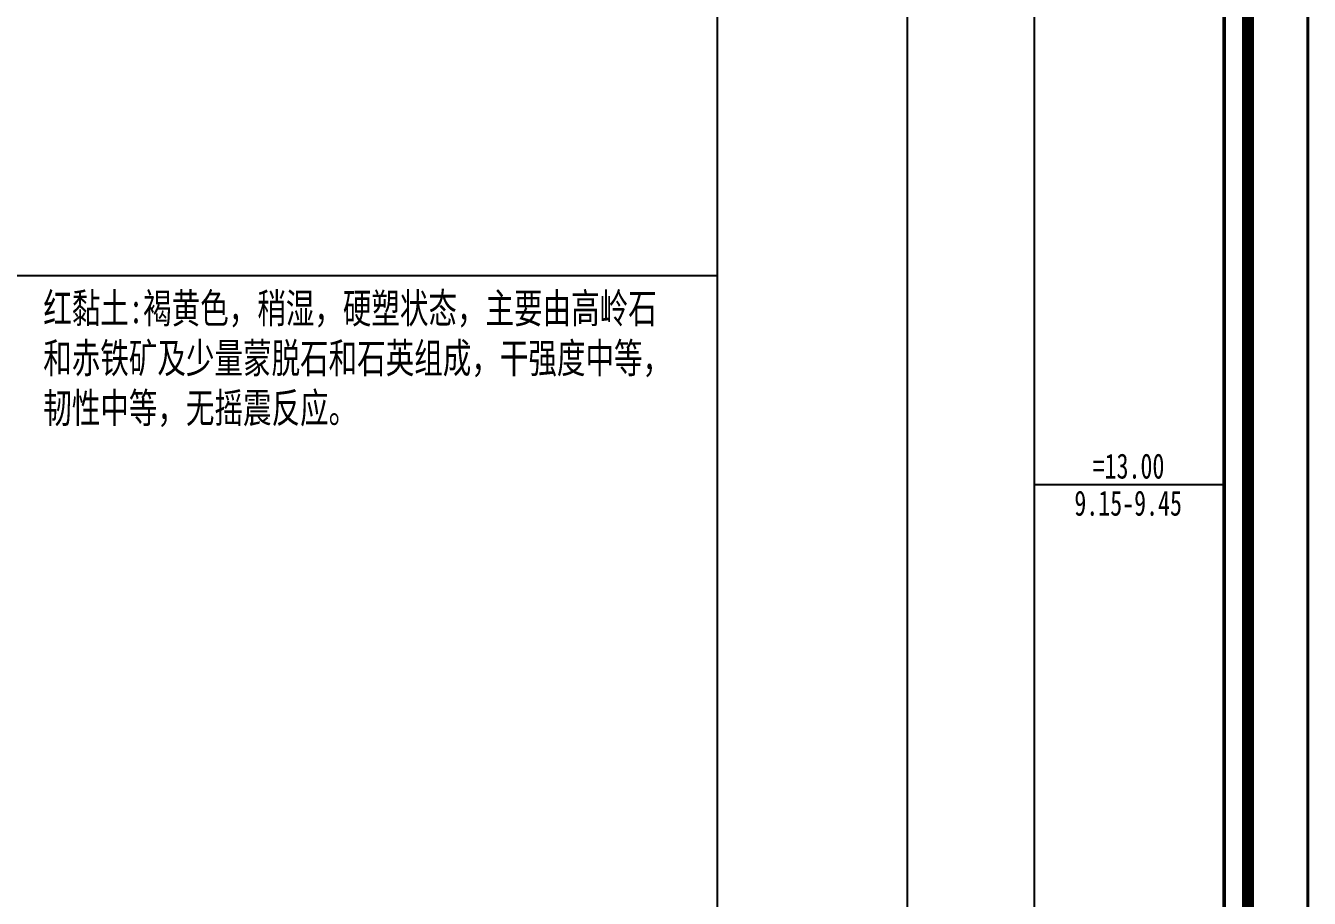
# Model space of a CAD drawing. Extents: x -27 to 2779, y -202 to 95.
# Drawn here: x 547.7 to 655.1, y -129.1 to -56.1 of the extents above; entities that cross this region are included whole.
import ezdxf

# ---------------------------------------------------------------- set-up
doc = ezdxf.new("R2010")
doc.units = 0
doc.header["$MEASUREMENT"] = 0
doc.layers.add('ZZT_TC', color=7, linetype='Continuous')
doc.styles.add('BODYCONTENT', font='simfang.ttf', dxfattribs={"width": 0.7, "height": 2.5})

# ---------------------------------------------------------------- blocks, each defined once
blk = doc.blocks.new('block3', base_point=(27, 229))
for points, const_width in [([(0, 0), (210, 0), (210, 297), (0, 297)], 0.25), ([(25, 5), (205, 5), (205, 292), (25, 292)], 1), ([(27, 265), (203, 265), (203, 17), (27, 17)], 0.3)]:
    blk.add_lwpolyline(points, close=True, dxfattribs=dict(const_width=const_width))

msp = doc.modelspace()

# ---------------------------------------------------------------- linework, layer by layer
at = {"layer": 'ZZT_TC'}
for p, q in [((605.59, 27), (605.59, -185)), ((621.49, 27), (621.49, -185)), ((632.1, 27), (632.1, -185)), ((648, 27), (648, -185)), ((546.22, -77), (605.59, -77)), ((632.1, -94.5), (648, -94.5))]:
    msp.add_line(p, q, dxfattribs=at)
at = {"layer": 'ZZT_TC', "color": 7, "const_width": 0.3, "flags": 128}
msp.add_lwpolyline([(472, 27), (648, 27), (648, -185), (472, -185)], close=True, dxfattribs=at)

# ---------------------------------------------------------------- block references
at = {"layer": 'ZZT_TC'}
msp.add_blockref('block3', (472, 27), dxfattribs=at)

# ---------------------------------------------------------------- texts
at = {"layer": 'ZZT_TC', "color": 7, "style": 'BODYCONTENT', "width": 0.7}
for s, p in [('=13.00', (637, -94)), ('9.15-9.45', (635.47, -97.1))]:
    msp.add_text(s, height=2.1, dxfattribs=at).set_placement(p)
at = {"layer": 'ZZT_TC', "color": 7, "insert": (549.22, -78.5), "char_height": 2.5, "width": 53.3735, "attachment_point": 1, "style": 'BODYCONTENT'}
msp.add_mtext('红黏土:褐黄色，稍湿，硬塑状态，主要由高岭石和赤铁矿及少量蒙脱石和石英组成，干强度中等，韧性中等，无摇震反应。', dxfattribs=at)

doc.saveas('drawing.dxf')
